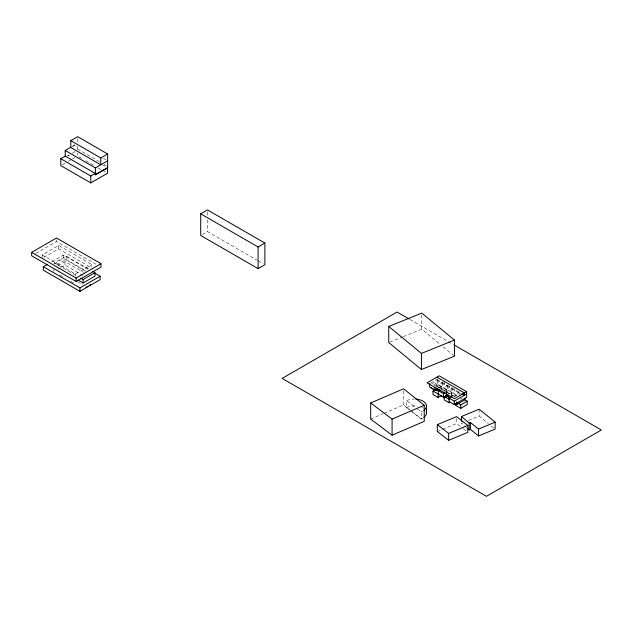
<?xml version="1.0" encoding="UTF-8"?>
<svg xmlns="http://www.w3.org/2000/svg" width="633" height="633" viewBox="0 0 633 633"><rect width="100%" height="100%" fill="white"/><g stroke="black" fill="none" stroke-linecap="round" stroke-linejoin="round"><path stroke-width="0.47" stroke-dasharray="3.17 2.37" d="M72.566 146.223L75.018 144.807M72.328 146.603L75.39 144.838M67.66 155.955L69.298 155.014M72.566 153.123L75.018 151.706L72.637 153.162M67.731 155.995L69.361 155.053M62.477 164.643L64.985 163.187M68.332 161.257L71.679 159.326M72.518 158.843L75.026 157.388M35.788 253.414L56.503 241.458L95.868 264.183M42.166 257.504L42.166 254.917L58.655 245.406L91.801 264.539L91.801 267.126M43.819 257.417L58.655 248.856L90.954 267.498M51.7 261.872L63.442 255.083L89.024 269.856M88.493 268.946L66.125 256.033L54.256 262.885L76.625 275.798M54.216 263.866L63.442 258.541L85.613 271.335M56.804 264.863L66.125 259.483L85.637 270.75M57.856 265.813L65.025 261.674L83.667 272.435M57.856 269.262L60.246 267.878M61.045 267.419L65.025 265.124L83.667 275.885M42.166 254.917L75.319 274.057L91.801 264.539M202.394 234.503L207.474 231.567L257.283 260.321M430.456 383.155L439.199 378.107M431.753 383.788L437.403 380.528L461.449 394.406M433.637 384.769L439.199 381.564M434.175 385.837L437.403 383.978L457.991 395.862M435.654 386.154L444.39 381.113L444.39 384.563L438.036 388.235M436.952 386.787L442.602 383.527L442.602 386.977L440.18 388.377M437.981 388.156L441.312 386.233L441.312 389.683L443.543 390.972M440.734 389.224L449.588 384.112M442.024 389.857L447.792 386.526L447.792 389.975L444.493 391.882M443.306 390.972L446.415 389.176L446.415 392.626M443.598 391.02L449.588 387.562L449.588 385.837M445.925 392.223L452.366 388.504M445.569 393.813L452.991 389.524L452.991 392.974L450.506 394.406M446.945 394.865L451.606 392.175L451.606 395.633M448.939 393.932L454.787 390.561L454.787 387.974M452.342 396.211L460.618 391.439M453.861 396.717L459.653 393.37L459.653 395.965M454.32 396.614L456.804 395.174M460.341 399.13L462.003 398.181M370.677 419.078L383.115 413.721M384.009 413.341L403.561 404.93L409.686 409.804M463.206 422.686L461.441 423.414L465.651 426.966M468.507 420.486L479.102 416.087L488.28 423.493M437.34 431.5L441.723 429.696M442.602 429.332L456.638 423.548L462.62 428.24M389.667 342.184L402.501 336.993M403.419 336.629L421.752 329.215L440.006 344.265M409.883 319.443L447.491 341.155M448.346 341.654L453.473 344.613M103.369 158.345L105.94 159.825M77.543 149.04L100.03 162.024M104.192 164.43L105.853 165.387M102.522 164.754L105.853 166.677M81.704 158.345L77.543 155.94L77.543 153.139M85.866 160.75L95.029 166.036M98.36 167.959L101.691 169.889M102.522 170.364L105.853 172.287M258.122 260.812L263.186 263.732M436.96 379.404L461.077 393.33M441.889 388.551L436.691 385.552L436.691 387.277M437.166 386.66L441.62 389.232M446.431 391.93L453.101 395.775M451.361 395.277L453.022 396.242M77.598 281.804L82.686 284.739M59.811 274.983L63.197 276.938M70.825 281.345L74.211 283.299M409.369 409.63L406.631 407.533L406.631 400.626L415.762 407.628M417.59 409.029L421.246 411.822L421.246 418.73A12.154 7.018 0 0 0 422.654 418.073M412.107 411.727L421.246 418.73M463.364 428.826L467.85 432.347M410.453 410.413L422.702 420.154M491.343 425.969L495.164 429.055M443.045 346.773L453.695 355.548M466.355 427.56L467.755 428.739M479.102 409.187L479.102 416.087M456.638 418.619L456.638 423.548M446.51 389.232L446.51 392.689M437.403 380.528L437.403 383.978M421.752 315.005L421.752 329.215M403.561 390.719L403.561 404.93M207.474 211.889L207.474 215.821M207.474 219.762L207.474 231.567M77.685 138.627L77.685 143.509M77.471 146.35L77.471 149.309M75.319 274.057L75.319 275.782M66.125 256.033L66.125 259.483M65.025 261.674L65.025 265.124M63.442 255.083L63.442 258.541M58.655 245.406L58.655 248.856M56.503 239.725L56.503 241.458M53.876 268.97L53.876 271.557M406.631 407.533A12.154 7.018 0 0 1 417.558 406.188M421.934 407.47A12.154 7.018 0 0 1 423.279 408.198M422.654 411.165A12.154 7.018 0 0 1 421.246 411.822M406.631 400.626A12.154 7.018 0 0 1 414.583 399.035"/><path stroke-width="0.95" d="M70.801 140.645L100.766 157.949L100.766 164.786L70.801 147.481L70.801 140.645L77.685 136.673L107.657 153.977L107.657 167.713L95.385 174.795L95.259 173.434L65.278 156.122L60.8 158.701L60.8 165.609L90.78 182.913L107.523 173.252L107.523 166.352M65.207 156.383L65.207 150.472L70.936 147.165M100.766 157.949L107.657 153.977M65.207 150.472L95.385 167.895L107.657 160.814M60.8 158.701L90.78 176.014L95.259 173.434M95.259 174.724L107.657 167.713M31.65 252.353L56.503 238L101.003 263.692L101.003 267.142L76.15 281.495L31.65 255.803L31.65 252.353L76.15 278.045L101.003 263.692M94.99 273.298L100.109 276.249L100.109 279.707L79.964 291.33L43.305 270.164L43.305 266.715L47.499 264.293M80.684 278.14L83.097 279.533L94.966 272.681L94.966 276.138L83.097 282.983L78.009 280.047M200.701 213.835L207.474 209.919L264.879 243.064L264.879 264.705L258.098 268.621L200.701 235.484L200.701 213.835L258.098 246.973L264.879 243.064M43.305 266.715L79.964 287.88L100.109 276.249M85.922 287.295L87.512 286.377M89.103 285.459L90.693 284.541M441.51 395.57L438.178 397.492L432.988 394.494L432.988 391.044L435.488 389.604M429.665 383.614L429.665 387.064L434.855 390.063L437.245 388.694M430.946 387.705L436.145 390.703L437.759 389.77M446.732 395.206L443.511 397.065L438.313 394.066L438.313 390.616L439.927 389.691M438.313 390.616L443.511 393.615L445.126 392.689M448.037 395.831L445.569 397.263L445.569 395.538M466.648 391.653L454.462 398.687L427.014 382.846L439.199 375.812L466.648 391.653L466.648 397.405L454.233 404.574L449.034 401.575L449.034 398.125L451.519 396.693M449.034 398.125L454.233 401.124L466.648 393.955M455.309 403.617L456.797 404.479L464.851 399.827L464.851 398.102M457.809 403.166L460.777 404.883L467.194 401.18L467.194 404.629L460.777 408.332L455.586 405.334L455.586 403.609M370.677 402.968L403.561 388.82L424.229 405.27L424.229 421.372L392.072 435.195L370.677 419.078L370.677 402.968L392.072 419.086L392.072 435.195M392.072 419.086L424.229 405.27M470.406 422.512L478.572 429.071L495.164 422.148L495.164 429.055L478.572 435.971L470.406 429.411L470.406 422.512L469.164 423.018L461.441 416.514L479.102 409.187L495.164 422.148M437.34 424.601L448.639 433.407L467.85 425.439L467.85 432.347L448.639 440.307L437.34 431.5L437.34 424.601L456.638 416.641L467.85 425.439M467.755 428.739L469.164 429.926L470.406 429.411M388.749 326.454L421.752 313.106L454.454 340.071L454.454 356.181L421.443 369.522L388.749 342.556L388.749 326.454L421.443 353.412L421.443 369.522M421.443 353.412L454.454 340.071M409.029 318.953L397.057 312.037L282.144 378.384L486.437 496.327L601.35 429.989L454.328 345.104M436.96 377.102L464.4 392.951L464.4 395.253L461.908 393.813M464.226 399.463L467.194 401.18M436.691 389.01L438.922 390.292M437.166 390.118L438.645 390.972M450.601 397.785L446.431 395.38L446.431 393.655M447.191 396.321L449.691 397.769M444.081 396.4L449.383 399.463M432.988 391.044L438.178 394.043L438.178 397.492M440.979 395.767L444.69 397.912M454.716 404.115L456.203 404.978L456.203 403.253M92.545 271.288L94.966 272.681M478.572 429.071L478.572 435.971M469.164 423.018L469.164 429.926M461.441 416.514L461.441 421.443M460.777 404.883L460.777 408.332M456.797 401.884L456.797 404.479M454.233 401.124L454.233 404.574M449.383 401.187L449.383 402.912L444.184 399.914L444.184 396.464M448.639 433.407L448.639 440.307M443.511 393.615L443.511 397.065M436.145 388.978L436.145 390.703M434.855 387.475L434.855 390.063M426.5 406.133L426.5 413.033M258.098 246.973L258.098 268.621M95.385 167.895L95.385 174.795M90.78 176.014L90.78 182.913M83.097 279.533L83.097 282.983M79.964 287.88L79.964 291.33M76.15 278.045L76.15 281.495M426.278 411.616A12.154 7.018 0 0 1 423.904 417.289M415.786 399.083A12.154 7.018 0 0 1 425.574 403.363A12.154 7.018 0 0 1 423.904 410.382"/></g></svg>
